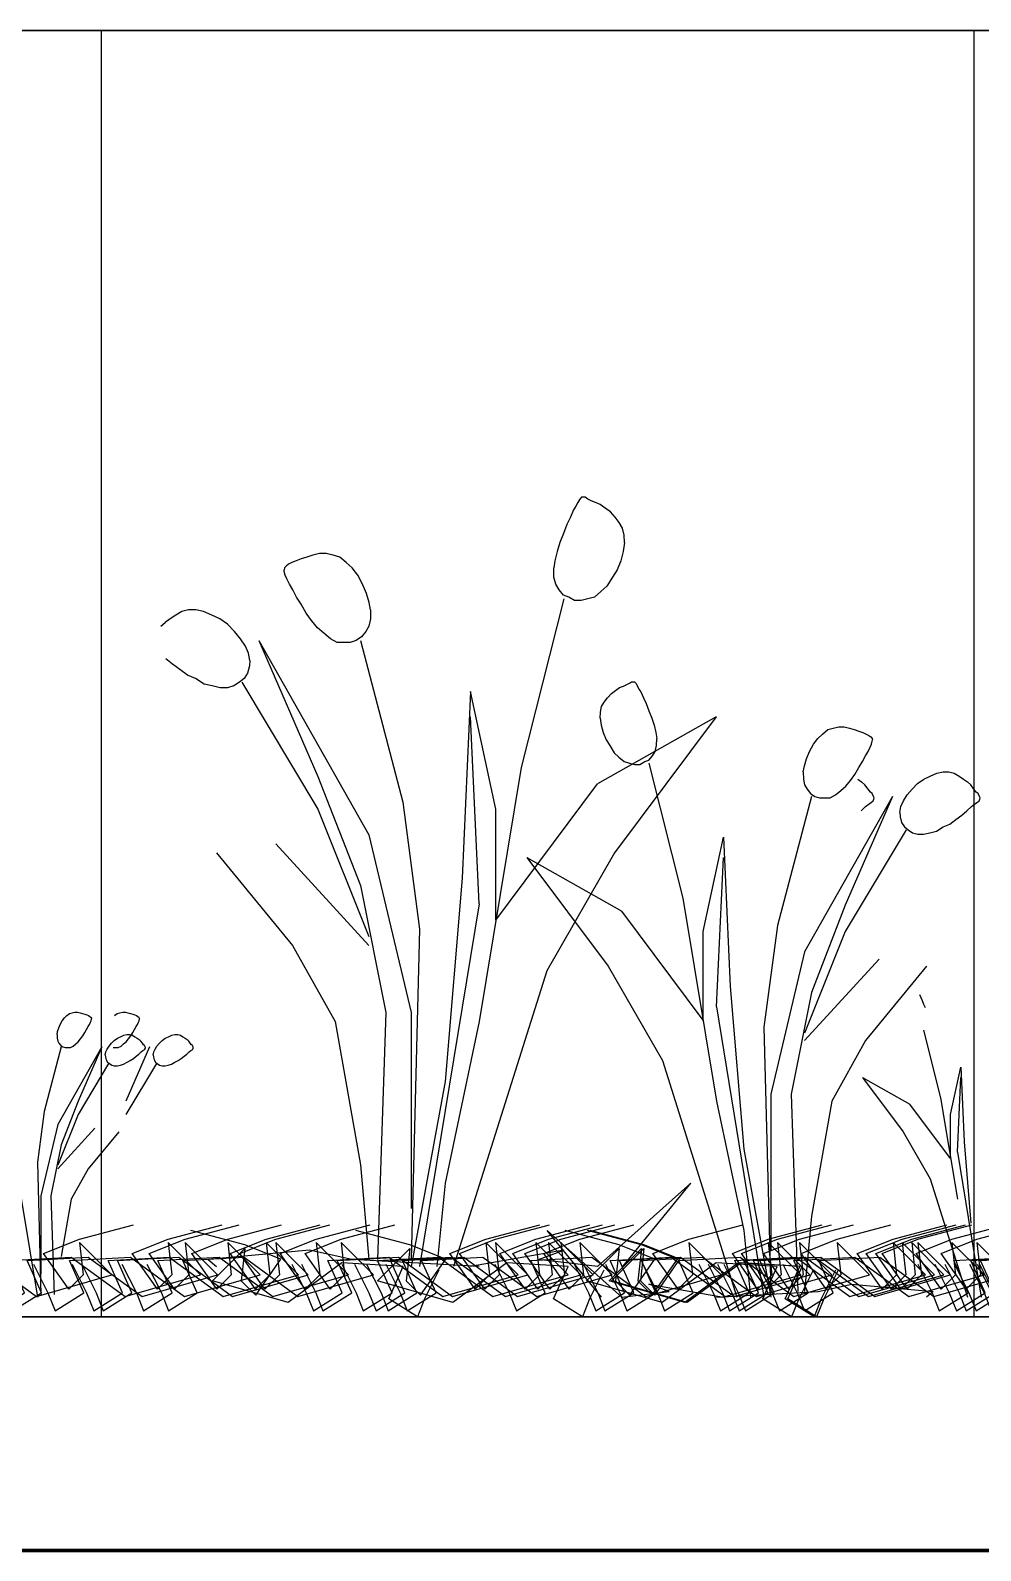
# Model space of a CAD drawing. Header units: metres. Extents: x -109 to 591, y -5 to 592.
# Drawn here: x 583.076 to 583.482, y 6.575 to 7.225 of the extents above; entities that cross this region are included whole.
import ezdxf

# ---------------------------------------------------------------- set-up
doc = ezdxf.new("R2010")
doc.units = ezdxf.units.M
doc.header["$LTSCALE"] = 0.03
doc.layers.add('Areas verdes', color=74, linetype='Continuous')
doc.layers.add('Muro', color=7, linetype='Continuous', lineweight=70)
doc.layers.add('Muro bajo', color=7, linetype='Continuous', lineweight=30)

msp = doc.modelspace()

# ---------------------------------------------------------------- linework, layer by layer
for p, q in [((583.10591, 7.22491), (583.10591, 6.67491)), ((583.47905, 7.22491), (583.47905, 6.67491))]:
    msp.add_line(p, q)
at = {"layer": 'Areas verdes', "color": 6, "linetype": 'Continuous'}
for p, q in [((583.30889, 7.02144), (583.30788, 7.01989)), ((583.30974, 7.02299), (583.30889, 7.02144)), ((583.31052, 7.02454), (583.30974, 7.02299)), ((583.31122, 7.02532), (583.31052, 7.02454)), ((583.31192, 7.02532), (583.31122, 7.02532)), ((583.31285, 7.02532), (583.31192, 7.02532)), ((583.31393, 7.02454), (583.31285, 7.02532)), ((583.31541, 7.02377), (583.31393, 7.02454)), ((583.31719, 7.02299), (583.31541, 7.02377)), ((583.31929, 7.02221), (583.31719, 7.02299)), ((583.32146, 7.02066), (583.31929, 7.02221)), ((583.32363, 7.01911), (583.32146, 7.02066)), ((583.30501, 7.01368), (583.30354, 7.0098)), ((583.30656, 7.01678), (583.30501, 7.01368)), ((583.30788, 7.01989), (583.30656, 7.01678)), ((583.32573, 7.01678), (583.32363, 7.01911)), ((583.32743, 7.01445), (583.32573, 7.01678)), ((583.32883, 7.01213), (583.32743, 7.01445)), ((583.30354, 7.0098), (583.30206, 7.00592)), ((583.32953, 7.00902), (583.32883, 7.01213)), ((583.32968, 7.00592), (583.32953, 7.00902)), ((583.19925, 7.00126), (583.19646, 7.00049)), ((583.20212, 7.00126), (583.19925, 7.00126)), ((583.20507, 7.00049), (583.20212, 7.00126)), ((583.30082, 7.00204), (583.29989, 6.99816)), ((583.30206, 7.00592), (583.30082, 7.00204)), ((583.32914, 7.00204), (583.32806, 6.99816)), ((583.32968, 7.00592), (583.32914, 7.00204)), ((583.18435, 6.99506), (583.18412, 6.99428)), ((583.1842, 6.99351), (583.18412, 6.99428)), ((583.18498, 6.99583), (583.18435, 6.99506)), ((583.18606, 6.99661), (583.18498, 6.99583)), ((583.18746, 6.99738), (583.18606, 6.99661)), ((583.18924, 6.99816), (583.18746, 6.99738)), ((583.19142, 6.99894), (583.18924, 6.99816)), ((583.19382, 6.99971), (583.19142, 6.99894)), ((583.19646, 7.00049), (583.19382, 6.99971)), ((583.20794, 6.99971), (583.20507, 7.00049)), ((583.21074, 6.99738), (583.20794, 6.99971)), ((583.2133, 6.99506), (583.21074, 6.99738)), ((583.2157, 6.99195), (583.2133, 6.99506)), ((583.29989, 6.99816), (583.29942, 6.99506)), ((583.2995, 6.99118), (583.29942, 6.99506)), ((583.3265, 6.99428), (583.32449, 6.99118)), ((583.32806, 6.99816), (583.3265, 6.99428)), ((583.18459, 6.99195), (583.1842, 6.99351)), ((583.18536, 6.9904), (583.18459, 6.99195)), ((583.18645, 6.98807), (583.18536, 6.9904)), ((583.18785, 6.98575), (583.18645, 6.98807)), ((583.21772, 6.98807), (583.2157, 6.99195)), ((583.21935, 6.98419), (583.21772, 6.98807)), ((583.30028, 6.98807), (583.2995, 6.99118)), ((583.30167, 6.98575), (583.30028, 6.98807)), ((583.32449, 6.99118), (583.32216, 6.9873)), ((583.18948, 6.98264), (583.18785, 6.98575)), ((583.19142, 6.97954), (583.18948, 6.98264)), ((583.22051, 6.98031), (583.21935, 6.98419)), ((583.30354, 6.98342), (583.30167, 6.98575)), ((583.30579, 6.98264), (583.30354, 6.98342)), ((583.30835, 6.98109), (583.30579, 6.98264)), ((583.31114, 6.98109), (583.30835, 6.98109)), ((583.31401, 6.98187), (583.31114, 6.98109)), ((583.31688, 6.98264), (583.31401, 6.98187)), ((583.3196, 6.98497), (583.31688, 6.98264)), ((583.32216, 6.9873), (583.3196, 6.98497)), ((583.1378, 6.97488), (583.13539, 6.97333)), ((583.14044, 6.97643), (583.1378, 6.97488)), ((583.14331, 6.97721), (583.14044, 6.97643)), ((583.14641, 6.97721), (583.14331, 6.97721)), ((583.14975, 6.97643), (583.14641, 6.97721)), ((583.15324, 6.97488), (583.14975, 6.97643)), ((583.15665, 6.97333), (583.15324, 6.97488)), ((583.19359, 6.97566), (583.19142, 6.97954)), ((583.19592, 6.97256), (583.19359, 6.97566)), ((583.22113, 6.97721), (583.22051, 6.98031)), ((583.22113, 6.97721), (583.22106, 6.97333)), ((583.13151, 6.97023), (583.1333, 6.97178)), ((583.13539, 6.97333), (583.1333, 6.97178)), ((583.15999, 6.971), (583.15665, 6.97333)), ((583.16294, 6.9679), (583.15999, 6.971)), ((583.1984, 6.96945), (583.19592, 6.97256)), ((583.20111, 6.96712), (583.1984, 6.96945)), ((583.22036, 6.97023), (583.21904, 6.9679)), ((583.22106, 6.97333), (583.22036, 6.97023)), ((583.1655, 6.9648), (583.16294, 6.9679)), ((583.16759, 6.96169), (583.1655, 6.9648)), ((583.16891, 6.95859), (583.16759, 6.96169)), ((583.20391, 6.9648), (583.20111, 6.96712)), ((583.20678, 6.96324), (583.20391, 6.9648)), ((583.20965, 6.96324), (583.20678, 6.96324)), ((583.21237, 6.96324), (583.20965, 6.96324)), ((583.21493, 6.96402), (583.21237, 6.96324)), ((583.21718, 6.96557), (583.21493, 6.96402)), ((583.21904, 6.9679), (583.21718, 6.96557)), ((583.1364, 6.95393), (583.13361, 6.95626)), ((583.16953, 6.95549), (583.16891, 6.95859)), ((583.16953, 6.95549), (583.1693, 6.95316)), ((583.13951, 6.95161), (583.1364, 6.95393)), ((583.14284, 6.94928), (583.13951, 6.95161)), ((583.14633, 6.94773), (583.14284, 6.94928)), ((583.16853, 6.95005), (583.16705, 6.94773)), ((583.1693, 6.95316), (583.16853, 6.95005)), ((583.1499, 6.9454), (583.14633, 6.94773)), ((583.1534, 6.94462), (583.1499, 6.9454)), ((583.15681, 6.94385), (583.1534, 6.94462)), ((583.15991, 6.94385), (583.15681, 6.94385)), ((583.16271, 6.94462), (583.15991, 6.94385)), ((583.16511, 6.94617), (583.16271, 6.94462)), ((583.16705, 6.94773), (583.16511, 6.94617)), ((583.32405, 6.94144), (583.32579, 6.94268)), ((583.32579, 6.94268), (583.32753, 6.94392)), ((583.32753, 6.94392), (583.3292, 6.94454)), ((583.3292, 6.94454), (583.33063, 6.94516)), ((583.33063, 6.94516), (583.33181, 6.94579)), ((583.33181, 6.94579), (583.33268, 6.94641)), ((583.33268, 6.94641), (583.33342, 6.94641)), ((583.33342, 6.94641), (583.33398, 6.94641)), ((583.33398, 6.94641), (583.33454, 6.94579)), ((583.33454, 6.94579), (583.33516, 6.94454)), ((583.33516, 6.94454), (583.33584, 6.9433)), ((583.33584, 6.9433), (583.33665, 6.94206)), ((583.33665, 6.94206), (583.33771, 6.93958)), ((583.31933, 6.93337), (583.31989, 6.93585)), ((583.31989, 6.93585), (583.32101, 6.93772)), ((583.32101, 6.93772), (583.32237, 6.93958)), ((583.32237, 6.93958), (583.32405, 6.94144)), ((583.33771, 6.93958), (583.33895, 6.93709)), ((583.33895, 6.93709), (583.34013, 6.93399)), ((583.31921, 6.93089), (583.31933, 6.93337)), ((583.31921, 6.93089), (583.31964, 6.92778)), ((583.34013, 6.93399), (583.34131, 6.93089)), ((583.34131, 6.93089), (583.3423, 6.92778)), ((583.31964, 6.92778), (583.32051, 6.92468)), ((583.32051, 6.92468), (583.32175, 6.92158)), ((583.3423, 6.92778), (583.34305, 6.92468)), ((583.34305, 6.92468), (583.34342, 6.9222)), ((583.41232, 6.9222), (583.41437, 6.92406)), ((583.41437, 6.92406), (583.4166, 6.92592)), ((583.4166, 6.92592), (583.4189, 6.92654)), ((583.4189, 6.92654), (583.42126, 6.92716)), ((583.42126, 6.92716), (583.42355, 6.92716)), ((583.42355, 6.92716), (583.42579, 6.92654)), ((583.42579, 6.92654), (583.4279, 6.92592)), ((583.4279, 6.92592), (583.42982, 6.9253)), ((583.42982, 6.9253), (583.43156, 6.92468)), ((583.43156, 6.92468), (583.43299, 6.92406)), ((583.43299, 6.92406), (583.43411, 6.92344)), ((583.43411, 6.92344), (583.43498, 6.92282)), ((583.43498, 6.92282), (583.43547, 6.9222)), ((583.32175, 6.92158), (583.32337, 6.91909)), ((583.32337, 6.91909), (583.32523, 6.91599)), ((583.34162, 6.91475), (583.34273, 6.91661)), ((583.34273, 6.91661), (583.34336, 6.91909)), ((583.34336, 6.91909), (583.34342, 6.9222)), ((583.40748, 6.91351), (583.40878, 6.91661)), ((583.40878, 6.91661), (583.4104, 6.91971)), ((583.4104, 6.91971), (583.41232, 6.9222)), ((583.43268, 6.91475), (583.4338, 6.91661)), ((583.4338, 6.91661), (583.43467, 6.91847)), ((583.43467, 6.91847), (583.43529, 6.91971)), ((583.43529, 6.91971), (583.4356, 6.92096)), ((583.43547, 6.9222), (583.43566, 6.92158)), ((583.4356, 6.92096), (583.43566, 6.92158)), ((583.32523, 6.91599), (583.32728, 6.91413)), ((583.32728, 6.91413), (583.32945, 6.91227)), ((583.32945, 6.91227), (583.33175, 6.91164)), ((583.33175, 6.91164), (583.33404, 6.91102)), ((583.33404, 6.91102), (583.33628, 6.91102)), ((583.33628, 6.91102), (583.33833, 6.91227)), ((583.33833, 6.91227), (583.34013, 6.91289)), ((583.34013, 6.91289), (583.34162, 6.91475)), ((583.40605, 6.90792), (583.40655, 6.9104)), ((583.40655, 6.9104), (583.40748, 6.91351)), ((583.42809, 6.90668), (583.42982, 6.90978)), ((583.42982, 6.90978), (583.43138, 6.91227)), ((583.43138, 6.91227), (583.43268, 6.91475)), ((583.40605, 6.90792), (583.40611, 6.90482)), ((583.40611, 6.90482), (583.40667, 6.90233)), ((583.42424, 6.90171), (583.42622, 6.9042)), ((583.42622, 6.9042), (583.42809, 6.90668)), ((583.42936, 6.90482), (583.43103, 6.90357)), ((583.43246, 6.90233), (583.43103, 6.90357)), ((583.45496, 6.90295), (583.45763, 6.90482)), ((583.45763, 6.90482), (583.46036, 6.90606)), ((583.46036, 6.90606), (583.46316, 6.9073)), ((583.46316, 6.9073), (583.46583, 6.90792)), ((583.46583, 6.90792), (583.46831, 6.90792)), ((583.46831, 6.90792), (583.47061, 6.9073)), ((583.47061, 6.9073), (583.47272, 6.90606)), ((583.47272, 6.90606), (583.47464, 6.90482)), ((583.47464, 6.90482), (583.47632, 6.90357)), ((583.47775, 6.90233), (583.47632, 6.90357)), ((583.40667, 6.90233), (583.40773, 6.90047)), ((583.40773, 6.90047), (583.40922, 6.89861)), ((583.40922, 6.89861), (583.41102, 6.89737)), ((583.41102, 6.89737), (583.41306, 6.89675)), ((583.41306, 6.89675), (583.41524, 6.89675)), ((583.41524, 6.89675), (583.41753, 6.89675)), ((583.41753, 6.89675), (583.41983, 6.89799)), ((583.41983, 6.89799), (583.42207, 6.89985)), ((583.42207, 6.89985), (583.42424, 6.90171)), ((583.43376, 6.90047), (583.43246, 6.90233)), ((583.43476, 6.89923), (583.43376, 6.90047)), ((583.43556, 6.89861), (583.43476, 6.89923)), ((583.43612, 6.89737), (583.43556, 6.89861)), ((583.43637, 6.89675), (583.43612, 6.89737)), ((583.43631, 6.89613), (583.43637, 6.89675)), ((583.44888, 6.89551), (583.45056, 6.89799)), ((583.45056, 6.89799), (583.45261, 6.90047)), ((583.45261, 6.90047), (583.45496, 6.90295)), ((583.47905, 6.90047), (583.47775, 6.90233)), ((583.48004, 6.89923), (583.47905, 6.90047)), ((583.48085, 6.89861), (583.48004, 6.89923)), ((583.48141, 6.89737), (583.48085, 6.89861)), ((583.48166, 6.89675), (583.48141, 6.89737)), ((583.48159, 6.89613), (583.48166, 6.89675)), ((583.43078, 6.89116), (583.43271, 6.89302)), ((583.43271, 6.89302), (583.4342, 6.89426)), ((583.4342, 6.89426), (583.43525, 6.89488)), ((583.43525, 6.89488), (583.43594, 6.89551)), ((583.43594, 6.89551), (583.43631, 6.89613)), ((583.44733, 6.89054), (583.44783, 6.89302)), ((583.44733, 6.89054), (583.44752, 6.88868)), ((583.44783, 6.89302), (583.44888, 6.89551)), ((583.47383, 6.8893), (583.47607, 6.89116)), ((583.47607, 6.89116), (583.47799, 6.89302)), ((583.47799, 6.89302), (583.47948, 6.89426)), ((583.47948, 6.89426), (583.48054, 6.89488)), ((583.48054, 6.89488), (583.48122, 6.89551)), ((583.48122, 6.89551), (583.48159, 6.89613)), ((583.44752, 6.88868), (583.44814, 6.88619)), ((583.44814, 6.88619), (583.44932, 6.88433)), ((583.44932, 6.88433), (583.45087, 6.88309)), ((583.46303, 6.88247), (583.46589, 6.88433)), ((583.46589, 6.88433), (583.46868, 6.88557)), ((583.46868, 6.88557), (583.47135, 6.88744)), ((583.47135, 6.88744), (583.47383, 6.8893)), ((583.45087, 6.88309), (583.45279, 6.88185)), ((583.45279, 6.88185), (583.45503, 6.88123)), ((583.45503, 6.88123), (583.45751, 6.88123)), ((583.45751, 6.88123), (583.46024, 6.88185)), ((583.46024, 6.88185), (583.46303, 6.88247)), ((583.45579, 6.81264), (583.45632, 6.8114)), ((583.45632, 6.8114), (583.45694, 6.81015)), ((583.45694, 6.81015), (583.45753, 6.8086)), ((583.45753, 6.8086), (583.45812, 6.80705)), ((583.08777, 6.79836), (583.08843, 6.79991)), ((583.08843, 6.79991), (583.08923, 6.80146)), ((583.08923, 6.80146), (583.0902, 6.8027)), ((583.0902, 6.8027), (583.09122, 6.80364)), ((583.09122, 6.80364), (583.09234, 6.80457)), ((583.09234, 6.80457), (583.09349, 6.80488)), ((583.09349, 6.80488), (583.09466, 6.80519)), ((583.09466, 6.80519), (583.09581, 6.80519)), ((583.09581, 6.80519), (583.09693, 6.80488)), ((583.09693, 6.80488), (583.09799, 6.80457)), ((583.09799, 6.80457), (583.09895, 6.80426)), ((583.09895, 6.80426), (583.09982, 6.80395)), ((583.09982, 6.80395), (583.10053, 6.80364)), ((583.10038, 6.79898), (583.10093, 6.79991)), ((583.10053, 6.80364), (583.10109, 6.80333)), ((583.10093, 6.79991), (583.10137, 6.80084)), ((583.10109, 6.80333), (583.10152, 6.80302)), ((583.10137, 6.80084), (583.10168, 6.80146)), ((583.10152, 6.80302), (583.10177, 6.8027)), ((583.10168, 6.80146), (583.10183, 6.80208)), ((583.10177, 6.8027), (583.10187, 6.80239)), ((583.10183, 6.80208), (583.10187, 6.80239)), ((583.11169, 6.80364), (583.11281, 6.80457)), ((583.11281, 6.80457), (583.11396, 6.80488)), ((583.11396, 6.80488), (583.11514, 6.80519)), ((583.11514, 6.80519), (583.11628, 6.80519)), ((583.11628, 6.80519), (583.1174, 6.80488)), ((583.1174, 6.80488), (583.11846, 6.80457)), ((583.11846, 6.80457), (583.11942, 6.80426)), ((583.11942, 6.80426), (583.12029, 6.80395)), ((583.12029, 6.80395), (583.121, 6.80364)), ((583.12085, 6.79898), (583.12141, 6.79991)), ((583.121, 6.80364), (583.12156, 6.80333)), ((583.12141, 6.79991), (583.12184, 6.80084)), ((583.12156, 6.80333), (583.122, 6.80302)), ((583.12184, 6.80084), (583.12215, 6.80146)), ((583.122, 6.80302), (583.12224, 6.8027)), ((583.12215, 6.80146), (583.12231, 6.80208)), ((583.12224, 6.8027), (583.12234, 6.80239)), ((583.12231, 6.80208), (583.12234, 6.80239)), ((583.08706, 6.79557), (583.08731, 6.79681)), ((583.08706, 6.79557), (583.08709, 6.79401)), ((583.08709, 6.79401), (583.08737, 6.79277)), ((583.08731, 6.79681), (583.08777, 6.79836)), ((583.08737, 6.79277), (583.0879, 6.79184)), ((583.09615, 6.79246), (583.09715, 6.7937)), ((583.09715, 6.7937), (583.09808, 6.79495)), ((583.09808, 6.79495), (583.09895, 6.7965)), ((583.09895, 6.7965), (583.09972, 6.79774)), ((583.09972, 6.79774), (583.10038, 6.79898)), ((583.11034, 6.79184), (583.11152, 6.79308)), ((583.11152, 6.79308), (583.11285, 6.79401)), ((583.11285, 6.79401), (583.11422, 6.79464)), ((583.11422, 6.79464), (583.11561, 6.79526)), ((583.11561, 6.79526), (583.11695, 6.79557)), ((583.11663, 6.79246), (583.11762, 6.7937)), ((583.11695, 6.79557), (583.11819, 6.79557)), ((583.11762, 6.7937), (583.11855, 6.79495)), ((583.11819, 6.79557), (583.11934, 6.79526)), ((583.11855, 6.79495), (583.11942, 6.7965)), ((583.11934, 6.79526), (583.12039, 6.79464)), ((583.11942, 6.7965), (583.12019, 6.79774)), ((583.12019, 6.79774), (583.12085, 6.79898)), ((583.12039, 6.79464), (583.12136, 6.79401)), ((583.12136, 6.79401), (583.12219, 6.79339)), ((583.12291, 6.79277), (583.12219, 6.79339)), ((583.12356, 6.79184), (583.12291, 6.79277)), ((583.13081, 6.79184), (583.13199, 6.79308)), ((583.13199, 6.79308), (583.13332, 6.79401)), ((583.13332, 6.79401), (583.13469, 6.79464)), ((583.13469, 6.79464), (583.13609, 6.79526)), ((583.13609, 6.79526), (583.13742, 6.79557)), ((583.13742, 6.79557), (583.13866, 6.79557)), ((583.13866, 6.79557), (583.13981, 6.79526)), ((583.13981, 6.79526), (583.14087, 6.79464)), ((583.14087, 6.79464), (583.14183, 6.79401)), ((583.14183, 6.79401), (583.14267, 6.79339)), ((583.14338, 6.79277), (583.14267, 6.79339)), ((583.14403, 6.79184), (583.14338, 6.79277)), ((583.0879, 6.79184), (583.08864, 6.79091)), ((583.08864, 6.79091), (583.08954, 6.79029)), ((583.08954, 6.79029), (583.09057, 6.78998)), ((583.09057, 6.78998), (583.09165, 6.78998)), ((583.09165, 6.78998), (583.0928, 6.78998)), ((583.0928, 6.78998), (583.09395, 6.7906)), ((583.09395, 6.7906), (583.09507, 6.79153)), ((583.09507, 6.79153), (583.09615, 6.79246)), ((583.1077, 6.78688), (583.10795, 6.78812)), ((583.1077, 6.78688), (583.10779, 6.78595)), ((583.10795, 6.78812), (583.10848, 6.78936)), ((583.10848, 6.78936), (583.10931, 6.7906)), ((583.10931, 6.7906), (583.11034, 6.79184)), ((583.11104, 6.78998), (583.11213, 6.78998)), ((583.11213, 6.78998), (583.11327, 6.78998)), ((583.11327, 6.78998), (583.11442, 6.7906)), ((583.11442, 6.7906), (583.11554, 6.79153)), ((583.11554, 6.79153), (583.11663, 6.79246)), ((583.11971, 6.78532), (583.12095, 6.78626)), ((583.12095, 6.78626), (583.12207, 6.78719)), ((583.12207, 6.78719), (583.12303, 6.78812)), ((583.12303, 6.78812), (583.12378, 6.78874)), ((583.12406, 6.79122), (583.12356, 6.79184)), ((583.12378, 6.78874), (583.1243, 6.78905)), ((583.12446, 6.79091), (583.12406, 6.79122)), ((583.1243, 6.78905), (583.12465, 6.78936)), ((583.12474, 6.79029), (583.12446, 6.79091)), ((583.12465, 6.78936), (583.12483, 6.78967)), ((583.12486, 6.78998), (583.12474, 6.79029)), ((583.12483, 6.78967), (583.12486, 6.78998)), ((583.12817, 6.78688), (583.12842, 6.78812)), ((583.12817, 6.78688), (583.12826, 6.78595)), ((583.12842, 6.78812), (583.12895, 6.78936)), ((583.12895, 6.78936), (583.12979, 6.7906)), ((583.12979, 6.7906), (583.13081, 6.79184)), ((583.14018, 6.78532), (583.14142, 6.78626)), ((583.14142, 6.78626), (583.14254, 6.78719)), ((583.14254, 6.78719), (583.1435, 6.78812)), ((583.1435, 6.78812), (583.14425, 6.78874)), ((583.14453, 6.79122), (583.14403, 6.79184)), ((583.14425, 6.78874), (583.14478, 6.78905)), ((583.14493, 6.79091), (583.14453, 6.79122)), ((583.14478, 6.78905), (583.14512, 6.78936)), ((583.14521, 6.79029), (583.14493, 6.79091)), ((583.14512, 6.78936), (583.1453, 6.78967)), ((583.14533, 6.78998), (583.14521, 6.79029)), ((583.1453, 6.78967), (583.14533, 6.78998)), ((583.10779, 6.78595), (583.1081, 6.7847)), ((583.1081, 6.7847), (583.10869, 6.78377)), ((583.10869, 6.78377), (583.10947, 6.78315)), ((583.10947, 6.78315), (583.11043, 6.78253)), ((583.11043, 6.78253), (583.11155, 6.78222)), ((583.11155, 6.78222), (583.11279, 6.78222)), ((583.11279, 6.78222), (583.11416, 6.78253)), ((583.11416, 6.78253), (583.11555, 6.78284)), ((583.11555, 6.78284), (583.11698, 6.78377)), ((583.11698, 6.78377), (583.11838, 6.78439)), ((583.11838, 6.78439), (583.11971, 6.78532)), ((583.12826, 6.78595), (583.12857, 6.7847)), ((583.12857, 6.7847), (583.12916, 6.78377)), ((583.12916, 6.78377), (583.12994, 6.78315)), ((583.12994, 6.78315), (583.1309, 6.78253)), ((583.1309, 6.78253), (583.13202, 6.78222)), ((583.13202, 6.78222), (583.13326, 6.78222)), ((583.13326, 6.78222), (583.13463, 6.78253)), ((583.13463, 6.78253), (583.13602, 6.78284)), ((583.13602, 6.78284), (583.13745, 6.78377)), ((583.13745, 6.78377), (583.13885, 6.78439)), ((583.13885, 6.78439), (583.14018, 6.78532))]:
    msp.add_line(p, q, dxfattribs=at)
at = {"layer": 'Areas verdes', "linetype": 'Continuous'}
for p, q in [((583.30369, 6.98187), (583.28553, 6.90971)), ((583.17334, 6.96402), (583.19863, 6.90583)), ((583.17334, 6.96402), (583.22036, 6.881)), ((583.21679, 6.96402), (583.23487, 6.89496)), ((583.16604, 6.94617), (583.19863, 6.89186)), ((583.26381, 6.94229), (583.26024, 6.86237)), ((583.27467, 6.89186), (583.26381, 6.94229)), ((583.26746, 6.85151), (583.26381, 6.93143)), ((583.36887, 6.93143), (583.31812, 6.90272)), ((583.36887, 6.93143), (583.32542, 6.87324)), ((583.28553, 6.90971), (583.26746, 6.80108)), ((583.34, 6.91164), (583.35453, 6.85392)), ((583.19863, 6.90583), (583.21679, 6.85927)), ((583.27467, 6.84453), (583.31812, 6.90272)), ((583.40953, 6.89737), (583.39506, 6.84212)), ((583.44429, 6.89737), (583.40667, 6.83095)), ((583.44429, 6.89737), (583.42405, 6.85081)), ((583.19863, 6.89186), (583.22036, 6.83754)), ((583.23487, 6.89496), (583.24208, 6.84065)), ((583.27467, 6.84453), (583.27467, 6.89186)), ((583.22036, 6.83367), (583.18055, 6.87712)), ((583.22036, 6.881), (583.23851, 6.80496)), ((583.36322, 6.83964), (583.37191, 6.87999)), ((583.37191, 6.87999), (583.37476, 6.81605)), ((583.45012, 6.88309), (583.42405, 6.83964)), ((583.15518, 6.87324), (583.18777, 6.83367)), ((583.28786, 6.8713), (583.32846, 6.84833)), ((583.28786, 6.8713), (583.32262, 6.82474)), ((583.32542, 6.87324), (583.2964, 6.8228)), ((583.36899, 6.80736), (583.37191, 6.8713)), ((583.21679, 6.85927), (583.22765, 6.80496)), ((583.26024, 6.86237), (583.25295, 6.77547)), ((583.26746, 6.85151), (583.24208, 6.69633)), ((583.35453, 6.85392), (583.36899, 6.76701)), ((583.36322, 6.80177), (583.32846, 6.84833)), ((583.42405, 6.85081), (583.40953, 6.81357)), ((583.24208, 6.84065), (583.23851, 6.69943)), ((583.36322, 6.80177), (583.36322, 6.83964)), ((583.39506, 6.84212), (583.38929, 6.79867)), ((583.42405, 6.83964), (583.40667, 6.79619)), ((583.18777, 6.83367), (583.20593, 6.80108)), ((583.40667, 6.83095), (583.39215, 6.77012)), ((583.40667, 6.79308), (583.43851, 6.82784)), ((583.2964, 6.8228), (583.25659, 6.69633)), ((583.32262, 6.82474), (583.34584, 6.78439)), ((583.45881, 6.82474), (583.43274, 6.79308)), ((583.37476, 6.81605), (583.3806, 6.74653)), ((583.40953, 6.81357), (583.40084, 6.77012)), ((583.36899, 6.80736), (583.38929, 6.68321)), ((583.20593, 6.80108), (583.21679, 6.73978)), ((583.22765, 6.80496), (583.224, 6.69943)), ((583.23851, 6.80496), (583.23851, 6.72116)), ((583.26746, 6.80108), (583.25295, 6.73202)), ((583.38929, 6.79867), (583.39215, 6.6857)), ((583.43274, 6.79308), (583.41822, 6.76701)), ((583.45747, 6.79743), (583.46473, 6.76856)), ((583.0888, 6.79029), (583.08157, 6.76267)), ((583.10618, 6.79029), (583.08737, 6.75708)), ((583.10618, 6.79029), (583.09606, 6.76701)), ((583.12665, 6.79029), (583.11653, 6.76701)), ((583.1091, 6.78315), (583.09606, 6.76143)), ((583.12957, 6.78315), (583.11653, 6.76143)), ((583.34584, 6.78439), (583.37768, 6.68321)), ((583.46907, 6.76143), (583.47342, 6.7816)), ((583.47342, 6.7816), (583.47485, 6.74963)), ((583.25295, 6.77547), (583.23851, 6.69633)), ((583.4314, 6.77725), (583.45169, 6.76577)), ((583.4314, 6.77725), (583.44878, 6.75398)), ((583.47196, 6.74529), (583.47342, 6.77725)), ((583.09606, 6.76701), (583.0888, 6.74839)), ((583.36899, 6.76701), (583.3806, 6.71177)), ((583.39215, 6.77012), (583.39215, 6.70308)), ((583.40084, 6.77012), (583.40375, 6.6857)), ((583.41822, 6.76701), (583.40953, 6.71797)), ((583.46473, 6.76856), (583.47196, 6.72511)), ((583.08157, 6.76267), (583.07868, 6.74094)), ((583.09606, 6.76143), (583.08737, 6.7397)), ((583.46907, 6.74249), (583.45169, 6.76577)), ((583.46907, 6.74249), (583.46907, 6.76143)), ((583.08737, 6.75708), (583.08011, 6.72666)), ((583.08737, 6.73815), (583.10329, 6.75553)), ((583.11344, 6.75398), (583.10041, 6.73815)), ((583.44878, 6.75398), (583.46038, 6.7338)), ((583.0888, 6.74839), (583.08445, 6.72666)), ((583.47485, 6.74963), (583.47776, 6.71487)), ((583.06853, 6.74529), (583.07868, 6.68321)), ((583.07868, 6.74094), (583.08011, 6.68445)), ((583.3806, 6.74653), (583.39215, 6.68321)), ((583.47196, 6.74529), (583.48211, 6.68321)), ((583.10041, 6.73815), (583.09314, 6.72511)), ((583.21679, 6.73978), (583.22036, 6.69943)), ((583.25295, 6.73202), (583.24938, 6.69633)), ((583.35801, 6.73202), (583.31812, 6.69633)), ((583.32899, 6.69633), (583.35801, 6.73202)), ((583.46038, 6.7338), (583.47631, 6.68321)), ((583.08011, 6.72666), (583.08011, 6.69314)), ((583.08445, 6.72666), (583.08591, 6.68445)), ((583.09314, 6.72511), (583.0888, 6.70059)), ((583.40953, 6.71797), (583.40667, 6.6857)), ((583.29655, 6.71177), (583.32846, 6.68321)), ((583.31977, 6.68321), (583.29655, 6.71177)), ((583.3806, 6.71177), (583.38346, 6.68321)), ((583.19506, 6.70331), (583.15161, 6.69943)), ((583.21314, 6.69943), (583.19506, 6.70331)), ((583.30369, 6.70331), (583.26381, 6.69633)), ((583.29283, 6.69943), (583.30369, 6.70331)), ((583.15161, 6.69943), (583.15518, 6.69633)), ((583.26746, 6.69633), (583.21314, 6.69943)), ((583.31812, 6.69633), (583.29283, 6.69943)), ((583.34, 6.6888), (583.37191, 6.68321)), ((583.34869, 6.6857), (583.34, 6.6888)), ((583.41244, 6.6857), (583.42691, 6.6888)), ((583.42691, 6.6888), (583.46167, 6.6857)), ((583.32846, 6.68321), (583.34869, 6.6857)), ((583.36899, 6.68321), (583.41244, 6.6857)), ((583.46167, 6.6857), (583.45881, 6.68321))]:
    msp.add_line(p, q, dxfattribs=at)
at = {"layer": 'Areas verdes'}
for points in [[(583.01372, 6.69737), (583.01986, 6.68509), (583.02294, 6.67741), (583.03523, 6.68509), (583.02908, 6.69891), (583.05521, 6.70044), (583.07826, 6.68355), (583.11053, 6.69276), (583.0967, 6.70658), (583.09823, 6.69276), (583.09209, 6.68662), (583.08133, 6.70198), (583.0967, 6.70812), (583.11974, 6.71426)], [(583.05159, 6.69737), (583.05774, 6.68509), (583.06081, 6.67741), (583.0731, 6.68509), (583.06696, 6.69891), (583.09308, 6.70044), (583.11613, 6.68355), (583.1484, 6.69276), (583.13457, 6.70658), (583.1361, 6.69276), (583.12996, 6.68662), (583.1192, 6.70198), (583.13457, 6.70812), (583.15762, 6.71426)], [(583.05888, 6.69737), (583.06502, 6.68509), (583.06809, 6.67741), (583.08039, 6.68509), (583.07424, 6.69891), (583.10036, 6.70044), (583.12341, 6.68355), (583.15568, 6.69276), (583.14185, 6.70658), (583.14339, 6.69276), (583.13724, 6.68662), (583.12649, 6.70198), (583.14185, 6.70812), (583.1649, 6.71426)], [(583.07704, 6.69737), (583.08319, 6.68509), (583.08626, 6.67741), (583.09855, 6.68509), (583.09241, 6.69891), (583.11853, 6.70044), (583.14158, 6.68355), (583.17385, 6.69276), (583.16002, 6.70658), (583.16155, 6.69276), (583.15541, 6.68662), (583.14465, 6.70198), (583.16002, 6.70812), (583.18307, 6.71426)], [(583.09352, 6.69737), (583.09967, 6.68509), (583.10274, 6.67741), (583.11503, 6.68509), (583.10889, 6.69891), (583.13501, 6.70044), (583.15806, 6.68355), (583.19033, 6.69276), (583.1765, 6.70658), (583.17804, 6.69276), (583.17189, 6.68662), (583.16113, 6.70198), (583.1765, 6.70812), (583.19955, 6.71426)], [(583.0976, 6.69737), (583.10374, 6.68509), (583.10682, 6.67741), (583.11911, 6.68509), (583.11296, 6.69891), (583.13909, 6.70044), (583.16213, 6.68355), (583.1944, 6.69276), (583.18057, 6.70658), (583.18211, 6.69276), (583.17596, 6.68662), (583.16521, 6.70198), (583.18057, 6.70812), (583.20362, 6.71426)], [(583.11484, 6.69737), (583.12099, 6.68509), (583.12406, 6.67741), (583.13635, 6.68509), (583.13021, 6.69891), (583.15633, 6.70044), (583.17938, 6.68355), (583.21165, 6.69276), (583.19782, 6.70658), (583.19936, 6.69276), (583.19321, 6.68662), (583.18245, 6.70198), (583.19782, 6.70812), (583.22087, 6.71426)], [(583.12551, 6.69737), (583.13166, 6.68509), (583.13473, 6.67741), (583.14702, 6.68509), (583.14088, 6.69891), (583.167, 6.70044), (583.19005, 6.68355), (583.22232, 6.69276), (583.20849, 6.70658), (583.21002, 6.69276), (583.20388, 6.68662), (583.19312, 6.70198), (583.20849, 6.70812), (583.23154, 6.71426)], [(583.25035, 6.69487), (583.24421, 6.68258), (583.24113, 6.67491), (583.22884, 6.68258), (583.23499, 6.6964), (583.20887, 6.69794), (583.18582, 6.68105), (583.15355, 6.69026), (583.16738, 6.70408), (583.16584, 6.69026), (583.17199, 6.68412), (583.18274, 6.69947), (583.16738, 6.70561), (583.14433, 6.71175)], [(583.18744, 6.69737), (583.19359, 6.68509), (583.19666, 6.67741), (583.20896, 6.68509), (583.20281, 6.69891), (583.22893, 6.70044), (583.25198, 6.68355), (583.28425, 6.69276), (583.27042, 6.70658), (583.27196, 6.69276), (583.26581, 6.68662), (583.25505, 6.70198), (583.27042, 6.70812), (583.29347, 6.71426)], [(583.19152, 6.69737), (583.19766, 6.68509), (583.20074, 6.67741), (583.21303, 6.68509), (583.20688, 6.69891), (583.23301, 6.70044), (583.25606, 6.68355), (583.28832, 6.69276), (583.2745, 6.70658), (583.27603, 6.69276), (583.26988, 6.68662), (583.25913, 6.70198), (583.2745, 6.70812), (583.29754, 6.71426)], [(583.20876, 6.69737), (583.21491, 6.68509), (583.21798, 6.67741), (583.23027, 6.68509), (583.22413, 6.69891), (583.25025, 6.70044), (583.2733, 6.68355), (583.30557, 6.69276), (583.29174, 6.70658), (583.29328, 6.69276), (583.28713, 6.68662), (583.27637, 6.70198), (583.29174, 6.70812), (583.31479, 6.71426)], [(583.21424, 6.69737), (583.22039, 6.68509), (583.22346, 6.67741), (583.23575, 6.68509), (583.22961, 6.69891), (583.25573, 6.70044), (583.27878, 6.68355), (583.31105, 6.69276), (583.29722, 6.70658), (583.29876, 6.69276), (583.29261, 6.68662), (583.28185, 6.70198), (583.29722, 6.70812), (583.32027, 6.71426)], [(583.32087, 6.69487), (583.31473, 6.68258), (583.31165, 6.67491), (583.29936, 6.68258), (583.30551, 6.6964), (583.27938, 6.69794), (583.25633, 6.68105), (583.22406, 6.69026), (583.23789, 6.70408), (583.23636, 6.69026), (583.2425, 6.68412), (583.25326, 6.69947), (583.23789, 6.70561), (583.21484, 6.71175)], [(583.21943, 6.69737), (583.22558, 6.68509), (583.22865, 6.67741), (583.24094, 6.68509), (583.2348, 6.69891), (583.26092, 6.70044), (583.28397, 6.68355), (583.31624, 6.69276), (583.30241, 6.70658), (583.30394, 6.69276), (583.2978, 6.68662), (583.28704, 6.70198), (583.30241, 6.70812), (583.32546, 6.71426)], [(583.22757, 6.69737), (583.23372, 6.68509), (583.23679, 6.67741), (583.24909, 6.68509), (583.24294, 6.69891), (583.26906, 6.70044), (583.29211, 6.68355), (583.32438, 6.69276), (583.31055, 6.70658), (583.31209, 6.69276), (583.30594, 6.68662), (583.29519, 6.70198), (583.31055, 6.70812), (583.3336, 6.71426)], [(583.27423, 6.69737), (583.28038, 6.68509), (583.28345, 6.67741), (583.29574, 6.68509), (583.2896, 6.69891), (583.31572, 6.70044), (583.33877, 6.68355), (583.37104, 6.69276), (583.35721, 6.70658), (583.35874, 6.69276), (583.3526, 6.68662), (583.34184, 6.70198), (583.35721, 6.70812), (583.38026, 6.71426)], [(583.41029, 6.69487), (583.40414, 6.68258), (583.40107, 6.67491), (583.38878, 6.68258), (583.39492, 6.6964), (583.3688, 6.69794), (583.34575, 6.68105), (583.31348, 6.69026), (583.32731, 6.70408), (583.32578, 6.69026), (583.33192, 6.68412), (583.34268, 6.69947), (583.32731, 6.70561), (583.30426, 6.71175)], [(583.30816, 6.69737), (583.31431, 6.68509), (583.31738, 6.67741), (583.32967, 6.68509), (583.32353, 6.69891), (583.34965, 6.70044), (583.3727, 6.68355), (583.40497, 6.69276), (583.39114, 6.70658), (583.39268, 6.69276), (583.38653, 6.68662), (583.37577, 6.70198), (583.39114, 6.70812), (583.41419, 6.71426)], [(583.3121, 6.69737), (583.31825, 6.68509), (583.32132, 6.67741), (583.33362, 6.68509), (583.32747, 6.69891), (583.35359, 6.70044), (583.37664, 6.68355), (583.40891, 6.69276), (583.39508, 6.70658), (583.39662, 6.69276), (583.39047, 6.68662), (583.37971, 6.70198), (583.39508, 6.70812), (583.41813, 6.71426)], [(583.41992, 6.69487), (583.41377, 6.68258), (583.4107, 6.67491), (583.39841, 6.68258), (583.40455, 6.6964), (583.37843, 6.69794), (583.35538, 6.68105), (583.32311, 6.69026), (583.33694, 6.70408), (583.33541, 6.69026), (583.34155, 6.68412), (583.35231, 6.69947), (583.33694, 6.70561), (583.31389, 6.71175)], [(583.42095, 6.69487), (583.4148, 6.68258), (583.41173, 6.67491), (583.39944, 6.68258), (583.40558, 6.6964), (583.37946, 6.69794), (583.35641, 6.68105), (583.32414, 6.69026), (583.33797, 6.70408), (583.33644, 6.69026), (583.34258, 6.68412), (583.35334, 6.69947), (583.33797, 6.70561), (583.31492, 6.71175)], [(583.3215, 6.69737), (583.32764, 6.68509), (583.33071, 6.67741), (583.34301, 6.68509), (583.33686, 6.69891), (583.36298, 6.70044), (583.38603, 6.68355), (583.4183, 6.69276), (583.40447, 6.70658), (583.40601, 6.69276), (583.39986, 6.68662), (583.38911, 6.70198), (583.40447, 6.70812), (583.42752, 6.71426)], [(583.33755, 6.69737), (583.3437, 6.68509), (583.34677, 6.67741), (583.35906, 6.68509), (583.35292, 6.69891), (583.37904, 6.70044), (583.40209, 6.68355), (583.43436, 6.69276), (583.42053, 6.70658), (583.42207, 6.69276), (583.41592, 6.68662), (583.40516, 6.70198), (583.42053, 6.70812), (583.44358, 6.71426)], [(583.36147, 6.69737), (583.36761, 6.68509), (583.37069, 6.67741), (583.38298, 6.68509), (583.37683, 6.69891), (583.40296, 6.70044), (583.426, 6.68355), (583.45827, 6.69276), (583.44444, 6.70658), (583.44598, 6.69276), (583.43983, 6.68662), (583.42908, 6.70198), (583.44444, 6.70812), (583.46749, 6.71426)], [(583.36536, 6.69737), (583.37151, 6.68509), (583.37458, 6.67741), (583.38688, 6.68509), (583.38073, 6.69891), (583.40685, 6.70044), (583.4299, 6.68355), (583.46217, 6.69276), (583.44834, 6.70658), (583.44988, 6.69276), (583.44373, 6.68662), (583.43297, 6.70198), (583.44834, 6.70812), (583.47139, 6.71426)], [(583.36944, 6.69737), (583.37558, 6.68509), (583.37866, 6.67741), (583.39095, 6.68509), (583.3848, 6.69891), (583.41093, 6.70044), (583.43398, 6.68355), (583.46624, 6.69276), (583.45242, 6.70658), (583.45395, 6.69276), (583.44781, 6.68662), (583.43705, 6.70198), (583.45242, 6.70812), (583.47546, 6.71426)], [(583.37213, 6.69737), (583.37828, 6.68509), (583.38135, 6.67741), (583.39365, 6.68509), (583.3875, 6.69891), (583.41362, 6.70044), (583.43667, 6.68355), (583.46894, 6.69276), (583.45511, 6.70658), (583.45665, 6.69276), (583.4505, 6.68662), (583.43975, 6.70198), (583.45511, 6.70812), (583.47816, 6.71426)], [(583.38668, 6.69737), (583.39283, 6.68509), (583.3959, 6.67741), (583.40819, 6.68509), (583.40205, 6.69891), (583.42817, 6.70044), (583.45122, 6.68355), (583.48349, 6.69276), (583.46966, 6.70658), (583.4712, 6.69276), (583.46505, 6.68662), (583.45429, 6.70198), (583.46966, 6.70812), (583.49271, 6.71426)], [(583.39735, 6.69737), (583.4035, 6.68509), (583.40657, 6.67741), (583.41886, 6.68509), (583.41272, 6.69891), (583.43884, 6.70044), (583.46189, 6.68355), (583.49416, 6.69276), (583.48033, 6.70658), (583.48186, 6.69276), (583.47572, 6.68662), (583.46496, 6.70198), (583.48033, 6.70812), (583.50338, 6.71426)], [(583.45502, 6.69737), (583.46117, 6.68509), (583.46424, 6.67741), (583.47653, 6.68509), (583.47039, 6.69891), (583.49651, 6.70044), (583.51956, 6.68355), (583.55183, 6.69276), (583.538, 6.70658), (583.53953, 6.69276), (583.53339, 6.68662), (583.52263, 6.70198), (583.538, 6.70812), (583.56105, 6.71426)], [(583.4623, 6.69737), (583.46845, 6.68509), (583.47152, 6.67741), (583.48382, 6.68509), (583.47767, 6.69891), (583.50379, 6.70044), (583.52684, 6.68355), (583.55911, 6.69276), (583.54528, 6.70658), (583.54682, 6.69276), (583.54067, 6.68662), (583.52992, 6.70198), (583.54528, 6.70812), (583.56833, 6.71426)], [(583.46653, 6.69737), (583.47268, 6.68509), (583.47575, 6.67741), (583.48805, 6.68509), (583.4819, 6.69891), (583.50802, 6.70044), (583.53107, 6.68355), (583.56334, 6.69276), (583.54951, 6.70658), (583.55105, 6.69276), (583.5449, 6.68662), (583.53414, 6.70198), (583.54951, 6.70812), (583.57256, 6.71426)], [(583.47074, 6.69737), (583.47688, 6.68509), (583.47995, 6.67741), (583.49225, 6.68509), (583.4861, 6.69891), (583.51222, 6.70044), (583.53527, 6.68355), (583.56754, 6.69276), (583.55371, 6.70658), (583.55525, 6.69276), (583.5491, 6.68662), (583.53835, 6.70198), (583.55371, 6.70812), (583.57676, 6.71426)], [(583.4772, 6.69737), (583.48335, 6.68509), (583.48642, 6.67741), (583.49871, 6.68509), (583.49257, 6.69891), (583.51869, 6.70044), (583.54174, 6.68355), (583.57401, 6.69276), (583.56018, 6.70658), (583.56171, 6.69276), (583.55557, 6.68662), (583.54481, 6.70198), (583.56018, 6.70812), (583.58323, 6.71426)], [(583.48047, 6.69737), (583.48662, 6.68509), (583.48969, 6.67741), (583.50198, 6.68509), (583.49583, 6.69891), (583.52196, 6.70044), (583.54501, 6.68355), (583.57728, 6.69276), (583.56345, 6.70658), (583.56498, 6.69276), (583.55884, 6.68662), (583.54808, 6.70198), (583.56345, 6.70812), (583.5865, 6.71426)], [(583.4814, 6.69737), (583.48755, 6.68509), (583.49062, 6.67741), (583.50292, 6.68509), (583.49677, 6.69891), (583.52289, 6.70044), (583.54594, 6.68355), (583.57821, 6.69276), (583.56438, 6.70658), (583.56592, 6.69276), (583.55977, 6.68662), (583.54901, 6.70198), (583.56438, 6.70812), (583.58743, 6.71426)]]:
    msp.add_lwpolyline(points, dxfattribs=at)
at = {"layer": 'Muro'}
msp.add_line((578.79946, 6.57491), (591.25003, 6.57491), dxfattribs=at)
at = {"layer": 'Muro bajo'}
for p, q in [((588.28491, 7.22491), (581.88491, 7.22491)), ((591.25003, 6.67491), (578.79946, 6.67491))]:
    msp.add_line(p, q, dxfattribs=at)

doc.saveas('drawing.dxf')
